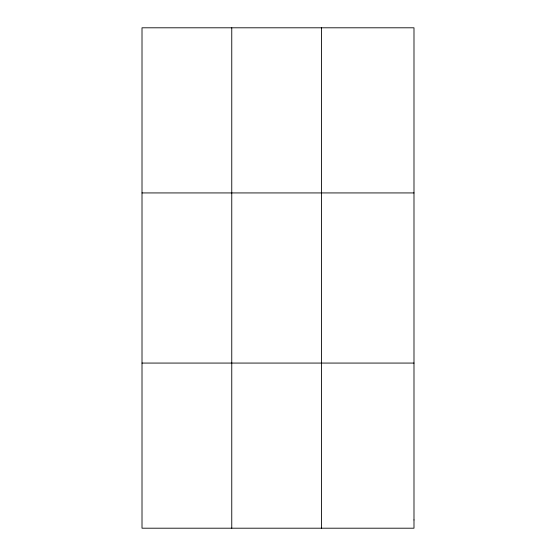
<?xml version="1.0" encoding="UTF-8"?>
<svg xmlns="http://www.w3.org/2000/svg" width="556" height="556" viewBox="0 0 556 556"><rect width="100%" height="100%" fill="white"/><g stroke="black" fill="none" stroke-linecap="round" stroke-linejoin="round"><path stroke-width="0.83" d="M231.762 528.2L231.762 27.8M321.514 528.2L321.514 27.8M142.009 192.932L413.991 192.932M142.009 363.068L413.991 363.068M413.991 519.943L413.991 528.2L142.009 528.2L142.009 27.8L413.991 27.8L413.991 519.943"/></g></svg>
